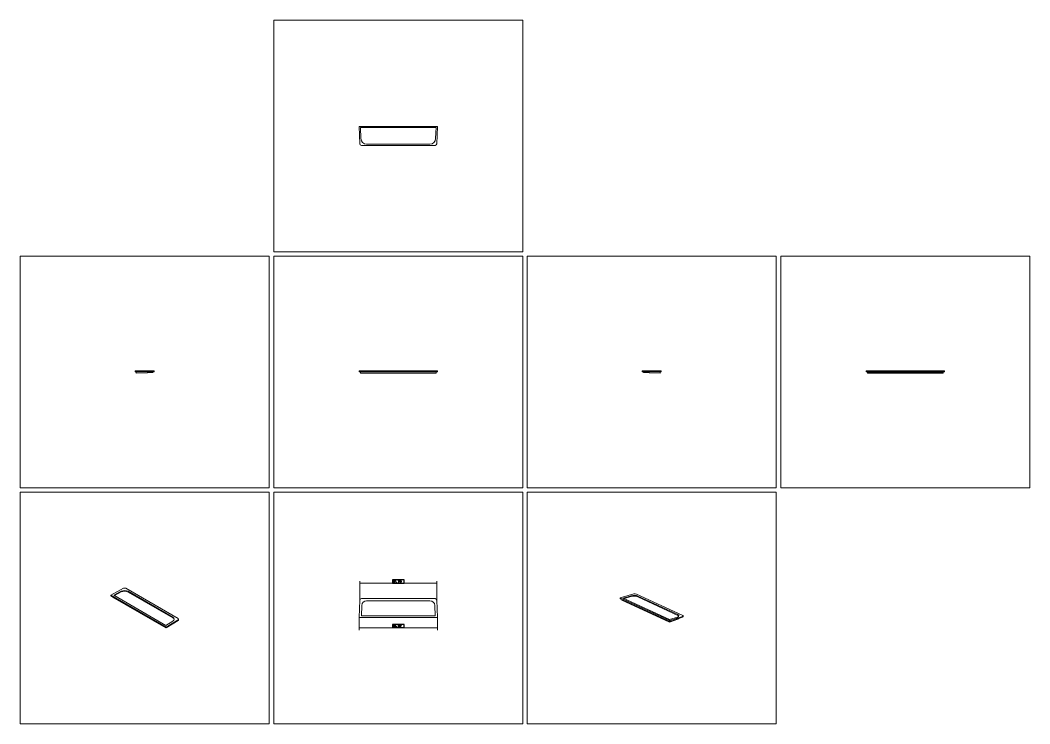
# Model space of a CAD drawing. Header units: millimetres. Extents: x -1304 to 1304, y -904 to 904.
# Drawn here: x 155 to 1304, y -850 to -49 of the extents above; entities that cross this region are included whole.
import ezdxf

# ---------------------------------------------------------------- set-up
doc = ezdxf.new("R2010")
doc.units = ezdxf.units.MM
doc.header["$MEASUREMENT"] = 0
doc.layers.add('layer 1', color=7, linetype='Continuous')

msp = doc.modelspace()

# ---------------------------------------------------------------- hatches: boundary and pattern name
at = {"layer": 'layer 1', "true_color": 0x00ff00}
h = msp.add_hatch(color=3, dxfattribs=at)
edge = h.paths.add_edge_path()
edge.add_spline(control_points=[(541.7785, -690.1144), (541.7785, -690.1144), (541.5119, -690.1859), (541.5119, -690.1859), (541.5119, -690.1859), (541.7785, -690.2573), (541.7785, -690.2573), (541.7785, -690.2573), (541.7785, -690.1144), (541.7785, -690.1144)], knot_values=[0, 0, 0, 0, 0.333333333, 0.333333333, 0.333333333, 0.666666667, 0.666666667, 0.666666667, 1, 1, 1, 1], degree=3, periodic=1)
h = msp.add_hatch(color=3, dxfattribs=at)
edge = h.paths.add_edge_path()
edge.add_spline(control_points=[(628.9483, -690.1144), (628.9483, -690.1144), (629.215, -690.1859), (629.215, -690.1859), (629.215, -690.1859), (628.9483, -690.2573), (628.9483, -690.2573), (628.9483, -690.2573), (628.9483, -690.1144), (628.9483, -690.1144)], knot_values=[0, 0, 0, 0, 0.333333333, 0.333333333, 0.333333333, 0.666666667, 0.666666667, 0.666666667, 1, 1, 1, 1], degree=3, periodic=1)
h = msp.add_hatch(color=3, dxfattribs=at)
edge = h.paths.add_edge_path()
edge.add_spline(control_points=[(541.0951, -741.0832), (541.0951, -741.0832), (540.8285, -741.0118), (540.8285, -741.0118), (540.8285, -741.0118), (541.0951, -740.9403), (541.0951, -740.9403), (541.0951, -740.9403), (541.0951, -741.0832), (541.0951, -741.0832)], knot_values=[0, 0, 0, 0, 0.333333333, 0.333333333, 0.333333333, 0.666666667, 0.666666667, 0.666666667, 1, 1, 1, 1], degree=3, periodic=1)
h = msp.add_hatch(color=3, dxfattribs=at)
edge = h.paths.add_edge_path()
edge.add_spline(control_points=[(629.6317, -741.0832), (629.6317, -741.0832), (629.8984, -741.0118), (629.8984, -741.0118), (629.8984, -741.0118), (629.6317, -740.9403), (629.6317, -740.9403), (629.6317, -740.9403), (629.6317, -741.0832), (629.6317, -741.0832)], knot_values=[0, 0, 0, 0, 0.333333333, 0.333333333, 0.333333333, 0.666666667, 0.666666667, 0.666666667, 1, 1, 1, 1], degree=3, periodic=1)

# ---------------------------------------------------------------- linework, layer by layer
at = {"layer": 'layer 1', "color": 8, "lineweight": 18}
for points in [[(443.6135, -312.9219), (443.6135, -312.9219), (443.6135, -49.2553), (443.6135, -49.2553)], [(727.1135, -49.2553), (727.1135, -49.2553), (443.6135, -49.2553), (443.6135, -49.2553)], [(727.1135, -49.2553), (727.1135, -49.2553), (727.1135, -312.9219), (727.1135, -312.9219)], [(155.1135, -581.5886), (155.1135, -581.5886), (155.1135, -317.9219), (155.1135, -317.9219)], [(438.6135, -317.9219), (438.6135, -317.9219), (155.1135, -317.9219), (155.1135, -317.9219)], [(438.6135, -317.9219), (438.6135, -317.9219), (438.6135, -581.5886), (438.6135, -581.5886)], [(443.6135, -312.9219), (443.6135, -312.9219), (727.1135, -312.9219), (727.1135, -312.9219)], [(443.6135, -581.5886), (443.6135, -581.5886), (443.6135, -317.9219), (443.6135, -317.9219)], [(727.1135, -317.9219), (727.1135, -317.9219), (443.6135, -317.9219), (443.6135, -317.9219)], [(727.1135, -317.9219), (727.1135, -317.9219), (727.1135, -581.5886), (727.1135, -581.5886)], [(732.1135, -581.5886), (732.1135, -581.5886), (732.1135, -317.9219), (732.1135, -317.9219)], [(1015.6135, -317.9219), (1015.6135, -317.9219), (732.1135, -317.9219), (732.1135, -317.9219)], [(1015.6135, -317.9219), (1015.6135, -317.9219), (1015.6135, -581.5886), (1015.6135, -581.5886)], [(1020.6135, -581.5886), (1020.6135, -581.5886), (1020.6135, -317.9219), (1020.6135, -317.9219)], [(1304.1135, -317.9219), (1304.1135, -317.9219), (1020.6135, -317.9219), (1020.6135, -317.9219)], [(1304.1135, -317.9219), (1304.1135, -317.9219), (1304.1135, -581.5886), (1304.1135, -581.5886)], [(155.1135, -581.5886), (155.1135, -581.5886), (438.6135, -581.5886), (438.6135, -581.5886)], [(443.6135, -581.5886), (443.6135, -581.5886), (727.1135, -581.5886), (727.1135, -581.5886)], [(732.1135, -581.5886), (732.1135, -581.5886), (1015.6135, -581.5886), (1015.6135, -581.5886)], [(1020.6135, -581.5886), (1020.6135, -581.5886), (1304.1135, -581.5886), (1304.1135, -581.5886)], [(155.1135, -850.2553), (155.1135, -850.2553), (155.1135, -586.5886), (155.1135, -586.5886)], [(438.6135, -586.5886), (438.6135, -586.5886), (155.1135, -586.5886), (155.1135, -586.5886)], [(438.6135, -586.5886), (438.6135, -586.5886), (438.6135, -850.2553), (438.6135, -850.2553)], [(443.6135, -850.2553), (443.6135, -850.2553), (443.6135, -586.5886), (443.6135, -586.5886)], [(727.1135, -586.5886), (727.1135, -586.5886), (443.6135, -586.5886), (443.6135, -586.5886)], [(727.1135, -586.5886), (727.1135, -586.5886), (727.1135, -850.2553), (727.1135, -850.2553)], [(732.1135, -850.2553), (732.1135, -850.2553), (732.1135, -586.5886), (732.1135, -586.5886)], [(1015.6135, -586.5886), (1015.6135, -586.5886), (732.1135, -586.5886), (732.1135, -586.5886)], [(1015.6135, -586.5886), (1015.6135, -586.5886), (1015.6135, -850.2553), (1015.6135, -850.2553)], [(155.1135, -850.2553), (155.1135, -850.2553), (438.6135, -850.2553), (438.6135, -850.2553)], [(443.6135, -850.2553), (443.6135, -850.2553), (727.1135, -850.2553), (727.1135, -850.2553)], [(732.1135, -850.2553), (732.1135, -850.2553), (1015.6135, -850.2553), (1015.6135, -850.2553)]]:
    msp.add_open_spline(points, degree=3, dxfattribs=at)
at = {"layer": 'layer 1', "color": 155, "lineweight": 18}
for points in [[(629.8984, -170.3386), (629.8984, -170.3386), (540.8285, -170.3386), (540.8285, -170.3386)], [(540.8285, -170.3386), (540.8285, -170.3386), (541.5119, -189.9084), (541.5119, -189.9084)], [(542.3635, -171.3386), (542.3635, -171.3386), (542.8079, -184.0655), (542.8079, -184.0655)], [(628.3635, -171.3386), (628.3635, -171.3386), (542.3635, -171.3386), (542.3635, -171.3386)], [(627.919, -184.0655), (627.919, -184.0655), (628.3635, -171.3386), (628.3635, -171.3386)], [(629.215, -189.9084), (629.215, -189.9084), (629.8984, -170.3386), (629.8984, -170.3386)], [(541.5119, -189.9084), (541.5495, -190.9852), (542.4333, -191.8386), (543.5107, -191.8386)], [(542.8079, -184.0655), (542.9301, -187.5649), (545.8024, -190.3386), (549.3039, -190.3386)], [(543.5107, -191.8386), (543.5107, -191.8386), (627.2162, -191.8386), (627.2162, -191.8386)], [(549.3039, -190.3386), (549.3039, -190.3386), (621.423, -190.3386), (621.423, -190.3386)], [(621.423, -190.3386), (624.9245, -190.3386), (627.7968, -187.5649), (627.919, -184.0655)], [(627.2162, -191.8386), (628.2936, -191.8386), (629.1774, -190.9852), (629.215, -189.9084)], [(286.1135, -449.4553), (286.1135, -449.4553), (286.1135, -448.4553), (286.1135, -448.4553)], [(305.6833, -448.4553), (305.6833, -448.4553), (286.1135, -448.4553), (286.1135, -448.4553)], [(305.6833, -449.4553), (305.6833, -449.4553), (286.1135, -449.4553), (286.1135, -449.4553)], [(287.1135, -449.4553), (287.1135, -449.4553), (287.1135, -451.0553), (287.1135, -451.0553)], [(299.8403, -450.6108), (299.8403, -450.6108), (287.1135, -451.0553), (287.1135, -451.0553)], [(306.1135, -450.3918), (306.1135, -450.3918), (299.8403, -450.6108), (299.8403, -450.6108)], [(307.6135, -448.4553), (307.6135, -448.4553), (305.6833, -448.4553), (305.6833, -448.4553)], [(307.6135, -449.4553), (307.6135, -449.4553), (305.6833, -449.4553), (305.6833, -449.4553)], [(306.1135, -449.4553), (306.1135, -449.4553), (306.1135, -450.3918), (306.1135, -450.3918)], [(307.6135, -449.4553), (307.6135, -449.4553), (307.6135, -448.4553), (307.6135, -448.4553)], [(540.8285, -449.4553), (540.8285, -449.4553), (540.8285, -448.4553), (540.8285, -448.4553)], [(629.8984, -448.4553), (629.8984, -448.4553), (540.8285, -448.4553), (540.8285, -448.4553)], [(629.8984, -449.4553), (629.8984, -449.4553), (540.8285, -449.4553), (540.8285, -449.4553)], [(542.3635, -449.4553), (542.3635, -449.4553), (542.3635, -451.0553), (542.3635, -451.0553)], [(628.3635, -451.0553), (628.3635, -451.0553), (542.3635, -451.0553), (542.3635, -451.0553)], [(628.3635, -449.4553), (628.3635, -449.4553), (628.3635, -451.0553), (628.3635, -451.0553)], [(629.8984, -449.4553), (629.8984, -449.4553), (629.8984, -448.4553), (629.8984, -448.4553)], [(865.0437, -448.4553), (865.0437, -448.4553), (863.1135, -448.4553), (863.1135, -448.4553)], [(863.1135, -449.4553), (863.1135, -449.4553), (863.1135, -448.4553), (863.1135, -448.4553)], [(865.0437, -449.4553), (865.0437, -449.4553), (863.1135, -449.4553), (863.1135, -449.4553)], [(864.6135, -449.4553), (864.6135, -449.4553), (864.6135, -450.3918), (864.6135, -450.3918)], [(870.8866, -450.6108), (870.8866, -450.6108), (864.6135, -450.3918), (864.6135, -450.3918)], [(884.6135, -448.4553), (884.6135, -448.4553), (865.0437, -448.4553), (865.0437, -448.4553)], [(884.6135, -449.4553), (884.6135, -449.4553), (865.0437, -449.4553), (865.0437, -449.4553)], [(883.6135, -451.0553), (883.6135, -451.0553), (870.8866, -450.6108), (870.8866, -450.6108)], [(883.6135, -449.4553), (883.6135, -449.4553), (883.6135, -451.0553), (883.6135, -451.0553)], [(884.6135, -449.4553), (884.6135, -449.4553), (884.6135, -448.4553), (884.6135, -448.4553)], [(1117.8285, -449.4553), (1117.8285, -449.4553), (1117.8285, -448.4553), (1117.8285, -448.4553)], [(1118.5119, -448.4553), (1118.5119, -448.4553), (1117.8285, -448.4553), (1117.8285, -448.4553)], [(1118.5119, -449.4553), (1118.5119, -449.4553), (1117.8285, -449.4553), (1117.8285, -449.4553)], [(1120.5107, -448.4553), (1120.5107, -448.4553), (1118.5119, -448.4553), (1118.5119, -448.4553)], [(1120.5107, -449.4553), (1120.5107, -449.4553), (1118.5119, -449.4553), (1118.5119, -449.4553)], [(1119.3635, -449.4553), (1119.3635, -449.4553), (1119.3635, -451.0553), (1119.3635, -451.0553)], [(1119.8079, -450.6108), (1119.8079, -450.6108), (1119.3635, -451.0553), (1119.3635, -451.0553)], [(1119.3635, -451.0553), (1119.3635, -451.0553), (1205.3635, -451.0553), (1205.3635, -451.0553)], [(1126.3039, -450.3918), (1122.8024, -450.3918), (1119.9301, -450.4886), (1119.8079, -450.6108)], [(1204.2162, -448.4553), (1204.2162, -448.4553), (1120.5107, -448.4553), (1120.5107, -448.4553)], [(1204.2162, -449.4553), (1204.2162, -449.4553), (1120.5107, -449.4553), (1120.5107, -449.4553)], [(1198.423, -450.3918), (1198.423, -450.3918), (1126.3039, -450.3918), (1126.3039, -450.3918)], [(1204.919, -450.6108), (1204.7968, -450.4886), (1201.9245, -450.3918), (1198.423, -450.3918)], [(1206.215, -448.4553), (1206.215, -448.4553), (1204.2162, -448.4553), (1204.2162, -448.4553)], [(1206.215, -449.4553), (1206.215, -449.4553), (1204.2162, -449.4553), (1204.2162, -449.4553)], [(1205.3635, -451.0553), (1205.3635, -451.0553), (1204.919, -450.6108), (1204.919, -450.6108)], [(1205.3635, -449.4553), (1205.3635, -449.4553), (1205.3635, -451.0553), (1205.3635, -451.0553)], [(1206.8984, -448.4553), (1206.8984, -448.4553), (1206.215, -448.4553), (1206.215, -448.4553)], [(1206.8984, -449.4553), (1206.8984, -449.4553), (1206.215, -449.4553), (1206.215, -449.4553)], [(1206.8984, -449.4553), (1206.8984, -449.4553), (1206.8984, -448.4553), (1206.8984, -448.4553)], [(258.4265, -703.7069), (258.4265, -703.7069), (272.7477, -695.9966), (272.7477, -695.9966)], [(270.2145, -699.3333), (270.2145, -699.3333), (261.6583, -703.9398), (261.6583, -703.9398)], [(270.2145, -700.1498), (270.2145, -700.1498), (262.3901, -704.3623), (262.3901, -704.3623)], [(277.8545, -699.4103), (275.7595, -698.2007), (272.3814, -698.1666), (270.2145, -699.3333)], [(277.8545, -700.2268), (275.7595, -699.0172), (272.3814, -698.9831), (270.2145, -700.1498)], [(275.5259, -696.0246), (274.7641, -695.5847), (273.5356, -695.5723), (272.7477, -695.9966)], [(275.5259, -696.0246), (275.5259, -696.0246), (334.7146, -730.1972), (334.7146, -730.1972)], [(328.8504, -728.8527), (328.8504, -728.8527), (277.8545, -699.4103), (277.8545, -699.4103)], [(328.8504, -729.6692), (328.8504, -729.6692), (277.8545, -700.2268), (277.8545, -700.2268)], [(321.4084, -740.0695), (321.4084, -740.0695), (258.4265, -703.7069), (258.4265, -703.7069)], [(258.4265, -704.5234), (258.4265, -704.5234), (258.4265, -703.7069), (258.4265, -703.7069)], [(321.4084, -740.886), (321.4084, -740.886), (258.4265, -704.5234), (258.4265, -704.5234)], [(260.219, -705.5583), (260.219, -705.5583), (260.219, -706.0482), (260.219, -706.0482)], [(321.0302, -741.1575), (321.0302, -741.1575), (260.219, -706.0482), (260.219, -706.0482)], [(261.6583, -703.9398), (261.6583, -703.9398), (321.005, -738.2036), (321.005, -738.2036)], [(540.8285, -729.1719), (540.8285, -729.1719), (541.5119, -709.6021), (541.5119, -709.6021)], [(543.5107, -707.6719), (542.4333, -707.6719), (541.5495, -708.5254), (541.5119, -709.6021)], [(543.5107, -707.6719), (543.5107, -707.6719), (627.2162, -707.6719), (627.2162, -707.6719)], [(549.3039, -710.1719), (546.3411, -710.1719), (543.9107, -712.5189), (543.8073, -715.48)], [(621.423, -710.1719), (621.423, -710.1719), (549.3039, -710.1719), (549.3039, -710.1719)], [(626.9196, -715.48), (626.8162, -712.5189), (624.3858, -710.1719), (621.423, -710.1719)], [(629.215, -709.6021), (629.1774, -708.5254), (628.2936, -707.6719), (627.2162, -707.6719)], [(629.215, -709.6021), (629.215, -709.6021), (629.8984, -729.1719), (629.8984, -729.1719)], [(838.0365, -706.8868), (838.0365, -706.8868), (853.6463, -702.4483), (853.6463, -702.4483)], [(894.2591, -732.8219), (894.2591, -732.8219), (838.0365, -706.8868), (838.0365, -706.8868)], [(838.0365, -707.8137), (838.0365, -707.8137), (838.0365, -706.8868), (838.0365, -706.8868)], [(894.2591, -733.7488), (894.2591, -733.7488), (838.0365, -707.8137), (838.0365, -707.8137)], [(839.781, -708.6184), (839.781, -708.6184), (839.781, -709.5066), (839.781, -709.5066)], [(894.0659, -734.5478), (894.0659, -734.5478), (839.781, -709.5066), (839.781, -709.5066)], [(850.5363, -704.5096), (850.5363, -704.5096), (841.2103, -707.1614), (841.2103, -707.1614)], [(841.2103, -707.1614), (841.2103, -707.1614), (894.1878, -731.5995), (894.1878, -731.5995)], [(850.5363, -705.4364), (850.5363, -705.4364), (842.4534, -707.7347), (842.4534, -707.7347)], [(858.1229, -704.8522), (856.2526, -703.9895), (852.8982, -703.838), (850.5363, -704.5096)], [(858.1229, -705.7791), (856.2526, -704.9164), (852.8982, -704.7649), (850.5363, -705.4364)], [(856.4051, -702.5729), (855.725, -702.2592), (854.5052, -702.2041), (853.6463, -702.4483)], [(856.4051, -702.5729), (856.4051, -702.5729), (909.2416, -726.946), (909.2416, -726.946)], [(903.6458, -725.8516), (903.6458, -725.8516), (858.1229, -704.8522), (858.1229, -704.8522)], [(903.6458, -726.7785), (903.6458, -726.7785), (858.1229, -705.7791), (858.1229, -705.7791)], [(543.8073, -715.48), (543.8073, -715.48), (543.399, -727.1719), (543.399, -727.1719)], [(627.3279, -727.1719), (627.3279, -727.1719), (626.9196, -715.48), (626.9196, -715.48)], [(321.005, -738.2036), (321.005, -738.2036), (328.9838, -733.2637), (328.9838, -733.2637)], [(334.7631, -731.8012), (334.7631, -731.8012), (321.4084, -740.0695), (321.4084, -740.0695)], [(334.7631, -732.6177), (334.7631, -732.6177), (321.4084, -740.886), (321.4084, -740.886)], [(328.9838, -733.2637), (331.0044, -732.0127), (330.9455, -730.0623), (328.8504, -728.8527)], [(330.4157, -731.5064), (330.2596, -730.811), (329.7092, -730.1651), (328.8504, -729.6692)], [(334.7631, -731.8012), (335.4979, -731.3463), (335.4765, -730.637), (334.7146, -730.1972)], [(334.7631, -732.6177), (335.1084, -732.4039), (335.3004, -732.1225), (335.3004, -731.8302)], [(335.3004, -731.8302), (335.3004, -731.8302), (335.3004, -731.0137), (335.3004, -731.0137)], [(629.8984, -729.1719), (629.8984, -729.1719), (540.8285, -729.1719), (540.8285, -729.1719)], [(543.399, -727.1719), (543.399, -727.1719), (627.3279, -727.1719), (627.3279, -727.1719)], [(903.6563, -730.9906), (903.6563, -730.9906), (894.0659, -734.5478), (894.0659, -734.5478)], [(894.0659, -733.6596), (894.0659, -733.6596), (894.0659, -734.5478), (894.0659, -734.5478)], [(894.1878, -731.5995), (894.1878, -731.5995), (902.9984, -728.71), (902.9984, -728.71)], [(909.0062, -727.9854), (909.0062, -727.9854), (894.2591, -732.8219), (894.2591, -732.8219)], [(909.0062, -728.9123), (909.0062, -728.9123), (894.2591, -733.7488), (894.2591, -733.7488)], [(894.2591, -733.7488), (894.2591, -733.7488), (894.2591, -732.8219), (894.2591, -732.8219)], [(902.9984, -728.71), (905.2298, -727.9782), (905.516, -726.7143), (903.6458, -725.8516)], [(904.7396, -727.6184), (904.5509, -727.3107), (904.1767, -727.0234), (903.6458, -726.7785)], [(903.6563, -730.9906), (904.296, -730.7534), (904.8199, -730.4715), (905.1985, -730.161)], [(909.0062, -727.9854), (909.8176, -727.7193), (909.9217, -727.2598), (909.2416, -726.946)], [(909.0062, -728.9123), (909.4409, -728.7697), (909.6904, -728.5636), (909.6904, -728.3469)], [(909.6904, -728.3468), (909.6904, -728.3468), (909.6904, -727.42), (909.6904, -727.42)], [(321.9238, -740.5669), (321.9238, -740.5669), (321.0302, -741.1575), (321.0302, -741.1575)], [(321.0302, -740.6676), (321.0302, -740.6676), (321.0302, -741.1575), (321.0302, -741.1575)], [(321.4084, -740.886), (321.4084, -740.886), (321.4084, -740.0695), (321.4084, -740.0695)]]:
    msp.add_open_spline(points, degree=3, dxfattribs=at)
at = {"layer": 'layer 1', "color": 155, "lineweight": 13}
for points in [[(299.8403, -449.4553), (299.8403, -449.4553), (299.8403, -450.6108), (299.8403, -450.6108)], [(305.6833, -449.4553), (305.6833, -449.4553), (305.6833, -448.4553), (305.6833, -448.4553)], [(865.0437, -449.4553), (865.0437, -449.4553), (865.0437, -448.4553), (865.0437, -448.4553)], [(870.8866, -449.4553), (870.8866, -449.4553), (870.8866, -450.6108), (870.8866, -450.6108)], [(1118.5119, -449.4553), (1118.5119, -449.4553), (1118.5119, -448.4553), (1118.5119, -448.4553)], [(1119.8079, -449.4553), (1119.8079, -449.4553), (1119.8079, -450.6108), (1119.8079, -450.6108)], [(1120.5107, -449.4553), (1120.5107, -449.4553), (1120.5107, -448.4553), (1120.5107, -448.4553)], [(1126.3039, -449.4553), (1126.3039, -449.4553), (1126.3039, -450.3918), (1126.3039, -450.3918)], [(1198.423, -449.4553), (1198.423, -449.4553), (1198.423, -450.3918), (1198.423, -450.3918)], [(1204.2162, -449.4553), (1204.2162, -449.4553), (1204.2162, -448.4553), (1204.2162, -448.4553)], [(1204.919, -449.4553), (1204.919, -449.4553), (1204.919, -450.6108), (1204.919, -450.6108)], [(1206.215, -449.4553), (1206.215, -449.4553), (1206.215, -448.4553), (1206.215, -448.4553)], [(270.2145, -699.3333), (270.2145, -699.3333), (270.2145, -700.1498), (270.2145, -700.1498)], [(277.8545, -699.4103), (277.8545, -699.4103), (277.8545, -700.2268), (277.8545, -700.2268)], [(850.5363, -704.5096), (850.5363, -704.5096), (850.5363, -705.4364), (850.5363, -705.4364)], [(858.1229, -704.8522), (858.1229, -704.8522), (858.1229, -705.7791), (858.1229, -705.7791)], [(328.8504, -728.8527), (328.8504, -728.8527), (328.8504, -729.6692), (328.8504, -729.6692)], [(334.7631, -732.6177), (334.7631, -732.6177), (334.7631, -731.8012), (334.7631, -731.8012)], [(903.6458, -725.8516), (903.6458, -725.8516), (903.6458, -726.7785), (903.6458, -726.7785)], [(903.6563, -730.6669), (903.6563, -730.6669), (903.6563, -730.9906), (903.6563, -730.9906)], [(909.0062, -728.9123), (909.0062, -728.9123), (909.0062, -727.9854), (909.0062, -727.9854)]]:
    msp.add_open_spline(points, degree=3, dxfattribs=at)
at = {"layer": 'layer 1', "color": 3, "lineweight": 0}
for points in [[(541.5119, -709.6021), (541.5119, -709.6021), (541.5119, -687.6859), (541.5119, -687.6859)], [(629.215, -709.6021), (629.215, -709.6021), (629.215, -687.6859), (629.215, -687.6859)], [(629.215, -690.1859), (629.215, -690.1859), (541.5119, -690.1859), (541.5119, -690.1859)], [(540.8285, -729.1719), (540.8285, -729.1719), (540.8285, -743.5118), (540.8285, -743.5118)], [(629.8984, -729.1719), (629.8984, -729.1719), (629.8984, -743.5118), (629.8984, -743.5118)], [(540.8285, -741.0118), (540.8285, -741.0118), (629.8984, -741.0118), (629.8984, -741.0118)]]:
    msp.add_open_spline(points, degree=3, dxfattribs=at)
at = {"layer": 'layer 1', "color": 3}
for points, knots in [([(578.9619, -686.4693), (578.9619, -686.4693), (592.0379, -686.4693), (592.0379, -686.4693), (592.0379, -686.4693), (592.0379, -689.9693), (592.0379, -689.9693), (592.0379, -689.9693), (578.9619, -689.9693), (578.9619, -689.9693), (578.9619, -689.9693), (578.9619, -686.4693), (578.9619, -686.4693)], [0, 0, 0, 0, 0.25, 0.25, 0.25, 0.5, 0.5, 0.5, 0.75, 0.75, 0.75, 1, 1, 1, 1]), ([(580.2476, -688.4655), (580.3205, -688.5746), (580.3566, -688.693), (580.3566, -688.8208), (580.3566, -688.994), (580.2931, -689.1398), (580.1653, -689.2583), (580.0376, -689.3767), (579.869, -689.4362), (579.6596, -689.4362), (579.4682, -689.4362), (579.3037, -689.3767), (579.1672, -689.2583), (579.0307, -689.1398), (578.9619, -689.0028), (578.9619, -688.8482), (578.9619, -688.693), (579.001, -688.5612), (579.0786, -688.4515), (579.1556, -688.3424), (579.2676, -688.2468), (579.4134, -688.1645), (579.2856, -688.1009), (579.1876, -688.021), (579.1194, -687.9253), (579.0511, -687.8297), (579.0167, -687.7223), (579.0167, -687.6039), (579.0167, -687.4488), (579.0762, -687.3169), (579.1946, -687.2073), (579.3131, -687.0982), (579.477, -687.0433), (579.687, -687.0433), (579.8783, -687.0433), (580.0329, -687.0982), (580.1513, -687.2073), (580.2703, -687.3169), (580.3292, -687.4488), (580.3292, -687.6039), (580.3292, -687.7136), (580.2954, -687.8157), (580.2266, -687.9113), (580.1583, -688.007), (580.0516, -688.0916), (579.9057, -688.1645), (580.0603, -688.2555), (580.1746, -688.3558), (580.2476, -688.4655)], [0, 0, 0, 0, 0.0625, 0.0625, 0.0625, 0.125, 0.125, 0.125, 0.1875, 0.1875, 0.1875, 0.25, 0.25, 0.25, 0.3125, 0.3125, 0.3125, 0.375, 0.375, 0.375, 0.4375, 0.4375, 0.4375, 0.5, 0.5, 0.5, 0.5625, 0.5625, 0.5625, 0.625, 0.625, 0.625, 0.6875, 0.6875, 0.6875, 0.75, 0.75, 0.75, 0.8125, 0.8125, 0.8125, 0.875, 0.875, 0.875, 0.9375, 0.9375, 0.9375, 1, 1, 1, 1]), ([(579.2425, -688.4923), (579.183, -688.602), (579.1538, -688.7204), (579.1538, -688.8482), (579.1538, -688.994), (579.2016, -689.1124), (579.2973, -689.2034), (579.393, -689.2944), (579.5137, -689.3405), (579.6596, -689.3405), (579.8328, -689.3405), (579.9576, -689.2944), (580.0352, -689.2034), (580.1128, -689.1124), (580.1513, -688.9987), (580.1513, -688.8616), (580.1513, -688.7432), (580.0971, -688.6294), (579.9874, -688.5198), (579.8783, -688.4107), (579.7138, -688.3103), (579.4951, -688.2193), (579.386, -688.2923), (579.3014, -688.3833), (579.2425, -688.4923)], [0, 0, 0, 0, 0.125, 0.125, 0.125, 0.25, 0.25, 0.25, 0.375, 0.375, 0.375, 0.5, 0.5, 0.5, 0.625, 0.625, 0.625, 0.75, 0.75, 0.75, 0.875, 0.875, 0.875, 1, 1, 1, 1]), ([(580.0556, -687.9049), (580.1105, -687.8227), (580.1379, -687.727), (580.1379, -687.6173), (580.1379, -687.4902), (580.1017, -687.3782), (580.0288, -687.2825), (579.9559, -687.1868), (579.8416, -687.139), (579.687, -687.139), (579.5137, -687.139), (579.3906, -687.1845), (579.3177, -687.2761), (579.2448, -687.3671), (579.2081, -687.4628), (579.2081, -687.5631), (579.2081, -687.6634), (579.2606, -687.7614), (579.3656, -687.8571), (579.47, -687.9528), (579.6181, -688.0368), (579.8101, -688.1097), (579.9191, -688.0548), (580.0014, -687.9866), (580.0556, -687.9049)], [0, 0, 0, 0, 0.125, 0.125, 0.125, 0.25, 0.25, 0.25, 0.375, 0.375, 0.375, 0.5, 0.5, 0.5, 0.625, 0.625, 0.625, 0.75, 0.75, 0.75, 0.875, 0.875, 0.875, 1, 1, 1, 1]), ([(582.4566, -687.0708), (582.4566, -687.0708), (582.4566, -687.1664), (582.4566, -687.1664), (582.2653, -687.4762), (582.1125, -687.7795), (581.9987, -688.0758), (581.885, -688.3716), (581.8278, -688.6294), (581.8278, -688.8482), (581.8278, -688.8843), (581.8301, -688.9368), (581.8348, -689.0051), (581.8389, -689.0739), (581.8412, -689.1533), (581.8412, -689.2448), (581.8412, -689.3178), (581.8301, -689.3673), (581.8074, -689.3948), (581.7846, -689.4222), (581.7456, -689.4362), (581.6913, -689.4362), (581.6452, -689.4362), (581.6067, -689.4198), (581.5746, -689.3883), (581.5431, -689.3563), (581.5268, -689.2991), (581.5268, -689.2174), (581.5268, -689.0442), (581.5659, -688.8301), (581.6429, -688.5746), (581.7205, -688.3197), (581.9281, -687.8863), (582.2653, -687.2761), (582.2653, -687.2761), (581.5816, -687.2761), (581.5816, -687.2761), (581.4813, -687.2761), (581.4014, -687.3076), (581.3425, -687.3718), (581.283, -687.4353), (581.2398, -687.531), (581.2124, -687.6588), (581.2124, -687.6588), (581.1307, -687.6448), (581.1307, -687.6448), (581.1307, -687.6448), (581.2264, -687.0708), (581.2264, -687.0708), (581.2264, -687.0708), (582.4566, -687.0708), (582.4566, -687.0708)], [0, 0, 0, 0, 0.058823529, 0.058823529, 0.058823529, 0.117647059, 0.117647059, 0.117647059, 0.176470588, 0.176470588, 0.176470588, 0.235294118, 0.235294118, 0.235294118, 0.294117647, 0.294117647, 0.294117647, 0.352941176, 0.352941176, 0.352941176, 0.411764706, 0.411764706, 0.411764706, 0.470588235, 0.470588235, 0.470588235, 0.529411765, 0.529411765, 0.529411765, 0.588235294, 0.588235294, 0.588235294, 0.647058824, 0.647058824, 0.647058824, 0.705882353, 0.705882353, 0.705882353, 0.764705882, 0.764705882, 0.764705882, 0.823529412, 0.823529412, 0.823529412, 0.882352941, 0.882352941, 0.882352941, 0.941176471, 0.941176471, 0.941176471, 1, 1, 1, 1]), ([(583.593, -689.3948), (583.5516, -689.4315), (583.5037, -689.4496), (583.4495, -689.4496), (583.3946, -689.4496), (583.3468, -689.4315), (583.3054, -689.3948), (583.2646, -689.3586), (583.2441, -689.3084), (583.2441, -689.2448), (583.2441, -689.1807), (583.2646, -689.1305), (583.3054, -689.0943), (583.3468, -689.0576), (583.3946, -689.0395), (583.4495, -689.0395), (583.5037, -689.0395), (583.5516, -689.0599), (583.593, -689.1008), (583.6338, -689.1422), (583.6542, -689.19), (583.6542, -689.2448), (583.6542, -689.3084), (583.6338, -689.3586), (583.593, -689.3948)], [0, 0, 0, 0, 0.125, 0.125, 0.125, 0.25, 0.25, 0.25, 0.375, 0.375, 0.375, 0.5, 0.5, 0.5, 0.625, 0.625, 0.625, 0.75, 0.75, 0.75, 0.875, 0.875, 0.875, 1, 1, 1, 1]), ([(586.6566, -687.0708), (586.6566, -687.0708), (586.6566, -687.1664), (586.6566, -687.1664), (586.4653, -687.4762), (586.3125, -687.7795), (586.1987, -688.0758), (586.085, -688.3716), (586.0278, -688.6294), (586.0278, -688.8482), (586.0278, -688.8843), (586.0301, -688.9368), (586.0348, -689.0051), (586.0389, -689.0739), (586.0412, -689.1533), (586.0412, -689.2448), (586.0412, -689.3178), (586.0301, -689.3673), (586.0074, -689.3948), (585.9846, -689.4222), (585.9456, -689.4362), (585.8913, -689.4362), (585.8452, -689.4362), (585.8067, -689.4198), (585.7746, -689.3883), (585.7431, -689.3563), (585.7268, -689.2991), (585.7268, -689.2174), (585.7268, -689.0442), (585.7659, -688.8301), (585.8429, -688.5746), (585.9205, -688.3197), (586.1281, -687.8863), (586.4653, -687.2761), (586.4653, -687.2761), (585.7816, -687.2761), (585.7816, -687.2761), (585.6813, -687.2761), (585.6014, -687.3076), (585.5425, -687.3718), (585.483, -687.4353), (585.4398, -687.531), (585.4124, -687.6588), (585.4124, -687.6588), (585.3307, -687.6448), (585.3307, -687.6448), (585.3307, -687.6448), (585.4264, -687.0708), (585.4264, -687.0708), (585.4264, -687.0708), (586.6566, -687.0708), (586.6566, -687.0708)], [0, 0, 0, 0, 0.058823529, 0.058823529, 0.058823529, 0.117647059, 0.117647059, 0.117647059, 0.176470588, 0.176470588, 0.176470588, 0.235294118, 0.235294118, 0.235294118, 0.294117647, 0.294117647, 0.294117647, 0.352941176, 0.352941176, 0.352941176, 0.411764706, 0.411764706, 0.411764706, 0.470588235, 0.470588235, 0.470588235, 0.529411765, 0.529411765, 0.529411765, 0.588235294, 0.588235294, 0.588235294, 0.647058824, 0.647058824, 0.647058824, 0.705882353, 0.705882353, 0.705882353, 0.764705882, 0.764705882, 0.764705882, 0.823529412, 0.823529412, 0.823529412, 0.882352941, 0.882352941, 0.882352941, 0.941176471, 0.941176471, 0.941176471, 1, 1, 1, 1]), ([(588.5857, -689.1148), (588.4533, -689.3288), (588.2871, -689.4362), (588.087, -689.4362), (587.8863, -689.4362), (587.7177, -689.3312), (587.5806, -689.1218), (587.4441, -688.9118), (587.3759, -688.6154), (587.3759, -688.2328), (587.3759, -687.8775), (587.4418, -687.5905), (587.5742, -687.3718), (587.7061, -687.153), (587.877, -687.0433), (588.087, -687.0433), (588.2871, -687.0433), (588.4533, -687.1483), (588.5857, -687.3578), (588.7181, -687.5678), (588.7841, -687.8594), (588.7841, -688.2328), (588.7841, -688.6067), (588.7181, -688.9007), (588.5857, -689.1148)], [0, 0, 0, 0, 0.125, 0.125, 0.125, 0.25, 0.25, 0.25, 0.375, 0.375, 0.375, 0.5, 0.5, 0.5, 0.625, 0.625, 0.625, 0.75, 0.75, 0.75, 0.875, 0.875, 0.875, 1, 1, 1, 1]), ([(588.4148, -687.447), (588.3419, -687.251), (588.2328, -687.153), (588.087, -687.153), (587.9592, -687.153), (587.8519, -687.251), (587.7656, -687.447), (587.6786, -687.6424), (587.6355, -687.9049), (587.6355, -688.2328), (587.6355, -688.5793), (587.6786, -688.8482), (587.7656, -689.0395), (587.8519, -689.2308), (587.9592, -689.3265), (588.087, -689.3265), (588.2235, -689.3265), (588.3308, -689.2308), (588.4078, -689.0395), (588.4854, -688.8482), (588.5245, -688.5793), (588.5245, -688.2328), (588.5245, -687.9049), (588.4877, -687.6424), (588.4148, -687.447)], [0, 0, 0, 0, 0.125, 0.125, 0.125, 0.25, 0.25, 0.25, 0.375, 0.375, 0.375, 0.5, 0.5, 0.5, 0.625, 0.625, 0.625, 0.75, 0.75, 0.75, 0.875, 0.875, 0.875, 1, 1, 1, 1]), ([(578.9619, -737.2952), (578.9619, -737.2952), (592.0379, -737.2952), (592.0379, -737.2952), (592.0379, -737.2952), (592.0379, -740.7952), (592.0379, -740.7952), (592.0379, -740.7952), (578.9619, -740.7952), (578.9619, -740.7952), (578.9619, -740.7952), (578.9619, -737.2952), (578.9619, -737.2952)], [0, 0, 0, 0, 0.25, 0.25, 0.25, 0.5, 0.5, 0.5, 0.75, 0.75, 0.75, 1, 1, 1, 1]), ([(580.2476, -739.2914), (580.3205, -739.4005), (580.3566, -739.5189), (580.3566, -739.6467), (580.3566, -739.8199), (580.2931, -739.9657), (580.1653, -740.0842), (580.0376, -740.2026), (579.869, -740.2621), (579.6596, -740.2621), (579.4682, -740.2621), (579.3037, -740.2026), (579.1672, -740.0842), (579.0307, -739.9657), (578.9619, -739.8287), (578.9619, -739.6741), (578.9619, -739.5189), (579.001, -739.3871), (579.0786, -739.2774), (579.1556, -739.1683), (579.2676, -739.0727), (579.4134, -738.9904), (579.2856, -738.9268), (579.1876, -738.8469), (579.1194, -738.7512), (579.0511, -738.6556), (579.0167, -738.5482), (579.0167, -738.4298), (579.0167, -738.2747), (579.0762, -738.1428), (579.1946, -738.0332), (579.3131, -737.9241), (579.477, -737.8692), (579.687, -737.8692), (579.8783, -737.8692), (580.0329, -737.9241), (580.1513, -738.0332), (580.2703, -738.1428), (580.3292, -738.2747), (580.3292, -738.4298), (580.3292, -738.5395), (580.2954, -738.6416), (580.2266, -738.7372), (580.1583, -738.8329), (580.0516, -738.9175), (579.9057, -738.9904), (580.0603, -739.0814), (580.1746, -739.1817), (580.2476, -739.2914)], [0, 0, 0, 0, 0.0625, 0.0625, 0.0625, 0.125, 0.125, 0.125, 0.1875, 0.1875, 0.1875, 0.25, 0.25, 0.25, 0.3125, 0.3125, 0.3125, 0.375, 0.375, 0.375, 0.4375, 0.4375, 0.4375, 0.5, 0.5, 0.5, 0.5625, 0.5625, 0.5625, 0.625, 0.625, 0.625, 0.6875, 0.6875, 0.6875, 0.75, 0.75, 0.75, 0.8125, 0.8125, 0.8125, 0.875, 0.875, 0.875, 0.9375, 0.9375, 0.9375, 1, 1, 1, 1]), ([(579.2425, -739.3182), (579.183, -739.4279), (579.1538, -739.5463), (579.1538, -739.6741), (579.1538, -739.8199), (579.2016, -739.9383), (579.2973, -740.0293), (579.393, -740.1203), (579.5137, -740.1664), (579.6596, -740.1664), (579.8328, -740.1664), (579.9576, -740.1203), (580.0352, -740.0293), (580.1128, -739.9383), (580.1513, -739.8246), (580.1513, -739.6875), (580.1513, -739.5691), (580.0971, -739.4553), (579.9874, -739.3457), (579.8783, -739.2366), (579.7138, -739.1362), (579.4951, -739.0452), (579.386, -739.1182), (579.3014, -739.2092), (579.2425, -739.3182)], [0, 0, 0, 0, 0.125, 0.125, 0.125, 0.25, 0.25, 0.25, 0.375, 0.375, 0.375, 0.5, 0.5, 0.5, 0.625, 0.625, 0.625, 0.75, 0.75, 0.75, 0.875, 0.875, 0.875, 1, 1, 1, 1]), ([(580.0556, -738.7308), (580.1105, -738.6486), (580.1379, -738.5529), (580.1379, -738.4432), (580.1379, -738.3161), (580.1017, -738.2041), (580.0288, -738.1084), (579.9559, -738.0127), (579.8416, -737.9649), (579.687, -737.9649), (579.5137, -737.9649), (579.3906, -738.0104), (579.3177, -738.102), (579.2448, -738.193), (579.2081, -738.2887), (579.2081, -738.389), (579.2081, -738.4893), (579.2606, -738.5873), (579.3656, -738.683), (579.47, -738.7787), (579.6181, -738.8627), (579.8101, -738.9356), (579.9191, -738.8807), (580.0014, -738.8125), (580.0556, -738.7308)], [0, 0, 0, 0, 0.125, 0.125, 0.125, 0.25, 0.25, 0.25, 0.375, 0.375, 0.375, 0.5, 0.5, 0.5, 0.625, 0.625, 0.625, 0.75, 0.75, 0.75, 0.875, 0.875, 0.875, 1, 1, 1, 1]), ([(582.0057, -739.25), (581.9141, -739.3229), (581.8004, -739.3597), (581.6639, -739.3597), (581.4813, -739.3597), (581.3355, -739.3025), (581.2264, -739.1887), (581.1167, -739.075), (581.0619, -738.8901), (581.0619, -738.6352), (581.0619, -738.4164), (581.1214, -738.2338), (581.2398, -738.088), (581.3582, -737.9422), (581.5268, -737.8692), (581.7456, -737.8692), (581.9736, -737.8692), (582.1516, -737.9602), (582.2787, -738.1428), (582.4065, -738.3248), (582.4701, -738.5891), (582.4701, -738.9356), (582.4701, -739.3182), (582.3954, -739.635), (582.2449, -739.8858), (582.0944, -740.1367), (581.8867, -740.2621), (581.6225, -740.2621), (581.5041, -740.2621), (581.4014, -740.2347), (581.3151, -740.1798), (581.2287, -740.125), (581.185, -740.0521), (581.185, -739.9611), (581.185, -739.9249), (581.1966, -739.8882), (581.2194, -739.852), (581.2421, -739.8152), (581.2806, -739.7972), (581.3355, -739.7972), (581.3903, -739.7972), (581.4265, -739.8176), (581.4451, -739.8584), (581.4632, -739.8998), (581.4726, -739.9477), (581.4726, -740.0019), (581.4726, -740.0387), (581.4766, -740.0684), (581.486, -740.0912), (581.4953, -740.1139), (581.5041, -740.1297), (581.5134, -740.139), (581.5221, -740.1477), (581.5385, -740.1547), (581.5612, -740.1594), (581.584, -740.1641), (581.6091, -740.1664), (581.6365, -740.1664), (581.8004, -740.1664), (581.9328, -740.0748), (582.0326, -739.8928), (582.1329, -739.7102), (582.1924, -739.4052), (582.2105, -738.977), (582.165, -739.0861), (582.0967, -739.1771), (582.0057, -739.25)], [0, 0, 0, 0, 0.045454545, 0.045454545, 0.045454545, 0.090909091, 0.090909091, 0.090909091, 0.136363636, 0.136363636, 0.136363636, 0.181818182, 0.181818182, 0.181818182, 0.227272727, 0.227272727, 0.227272727, 0.272727273, 0.272727273, 0.272727273, 0.318181818, 0.318181818, 0.318181818, 0.363636364, 0.363636364, 0.363636364, 0.409090909, 0.409090909, 0.409090909, 0.454545455, 0.454545455, 0.454545455, 0.5, 0.5, 0.5, 0.545454545, 0.545454545, 0.545454545, 0.590909091, 0.590909091, 0.590909091, 0.636363636, 0.636363636, 0.636363636, 0.681818182, 0.681818182, 0.681818182, 0.727272727, 0.727272727, 0.727272727, 0.772727273, 0.772727273, 0.772727273, 0.818181818, 0.818181818, 0.818181818, 0.863636364, 0.863636364, 0.863636364, 0.909090909, 0.909090909, 0.909090909, 0.954545455, 0.954545455, 0.954545455, 1, 1, 1, 1]), ([(581.4037, -738.1498), (581.3308, -738.2729), (581.2946, -738.4298), (581.2946, -738.6212), (581.2946, -738.8218), (581.3331, -738.9747), (581.4107, -739.0791), (581.4883, -739.1841), (581.5863, -739.2366), (581.7047, -739.2366), (581.8412, -739.2366), (581.9596, -739.1724), (582.06, -739.0452), (582.1603, -738.9175), (582.2105, -738.7991), (582.2105, -738.6894), (582.2105, -738.4707), (582.1743, -738.2957), (582.1014, -738.1632), (582.0285, -738.0308), (581.9101, -737.9649), (581.7456, -737.9649), (581.591, -737.9649), (581.4766, -738.0267), (581.4037, -738.1498)], [0, 0, 0, 0, 0.125, 0.125, 0.125, 0.25, 0.25, 0.25, 0.375, 0.375, 0.375, 0.5, 0.5, 0.5, 0.625, 0.625, 0.625, 0.75, 0.75, 0.75, 0.875, 0.875, 0.875, 1, 1, 1, 1]), ([(583.593, -740.2207), (583.5516, -740.2574), (583.5037, -740.2755), (583.4495, -740.2755), (583.3946, -740.2755), (583.3468, -740.2574), (583.3054, -740.2207), (583.2646, -740.1845), (583.2441, -740.1343), (583.2441, -740.0707), (583.2441, -740.0066), (583.2646, -739.9564), (583.3054, -739.9202), (583.3468, -739.8835), (583.3946, -739.8654), (583.4495, -739.8654), (583.5037, -739.8654), (583.5516, -739.8858), (583.593, -739.9267), (583.6338, -739.9681), (583.6542, -740.0159), (583.6542, -740.0707), (583.6542, -740.1343), (583.6338, -740.1845), (583.593, -740.2207)], [0, 0, 0, 0, 0.125, 0.125, 0.125, 0.25, 0.25, 0.25, 0.375, 0.375, 0.375, 0.5, 0.5, 0.5, 0.625, 0.625, 0.625, 0.75, 0.75, 0.75, 0.875, 0.875, 0.875, 1, 1, 1, 1]), ([(586.4857, -739.9407), (586.3533, -740.1547), (586.1871, -740.2621), (585.987, -740.2621), (585.7863, -740.2621), (585.6177, -740.1571), (585.4806, -739.9477), (585.3441, -739.7377), (585.2759, -739.4413), (585.2759, -739.0587), (585.2759, -738.7034), (585.3418, -738.4164), (585.4742, -738.1977), (585.6061, -737.9789), (585.777, -737.8692), (585.987, -737.8692), (586.1871, -737.8692), (586.3533, -737.9742), (586.4857, -738.1837), (586.6181, -738.3937), (586.6841, -738.6853), (586.6841, -739.0587), (586.6841, -739.4326), (586.6181, -739.7266), (586.4857, -739.9407)], [0, 0, 0, 0, 0.125, 0.125, 0.125, 0.25, 0.25, 0.25, 0.375, 0.375, 0.375, 0.5, 0.5, 0.5, 0.625, 0.625, 0.625, 0.75, 0.75, 0.75, 0.875, 0.875, 0.875, 1, 1, 1, 1]), ([(586.3148, -738.2729), (586.2419, -738.0769), (586.1328, -737.9789), (585.987, -737.9789), (585.8592, -737.9789), (585.7519, -738.0769), (585.6656, -738.2729), (585.5786, -738.4683), (585.5355, -738.7308), (585.5355, -739.0587), (585.5355, -739.4052), (585.5786, -739.6741), (585.6656, -739.8654), (585.7519, -740.0567), (585.8592, -740.1524), (585.987, -740.1524), (586.1235, -740.1524), (586.2308, -740.0567), (586.3078, -739.8654), (586.3854, -739.6741), (586.4245, -739.4052), (586.4245, -739.0587), (586.4245, -738.7308), (586.3877, -738.4683), (586.3148, -738.2729)], [0, 0, 0, 0, 0.125, 0.125, 0.125, 0.25, 0.25, 0.25, 0.375, 0.375, 0.375, 0.5, 0.5, 0.5, 0.625, 0.625, 0.625, 0.75, 0.75, 0.75, 0.875, 0.875, 0.875, 1, 1, 1, 1]), ([(588.7566, -737.8967), (588.7566, -737.8967), (588.7566, -737.9923), (588.7566, -737.9923), (588.5653, -738.3021), (588.4125, -738.6054), (588.2987, -738.9017), (588.185, -739.1975), (588.1278, -739.4553), (588.1278, -739.6741), (588.1278, -739.7102), (588.1301, -739.7627), (588.1348, -739.831), (588.1389, -739.8998), (588.1412, -739.9792), (588.1412, -740.0707), (588.1412, -740.1437), (588.1301, -740.1932), (588.1074, -740.2207), (588.0846, -740.2481), (588.0456, -740.2621), (587.9913, -740.2621), (587.9452, -740.2621), (587.9067, -740.2457), (587.8746, -740.2142), (587.8431, -740.1822), (587.8268, -740.125), (587.8268, -740.0433), (587.8268, -739.8701), (587.8659, -739.656), (587.9429, -739.4005), (588.0205, -739.1456), (588.2281, -738.7122), (588.5653, -738.102), (588.5653, -738.102), (587.8816, -738.102), (587.8816, -738.102), (587.7813, -738.102), (587.7014, -738.1335), (587.6425, -738.1977), (587.583, -738.2612), (587.5398, -738.3569), (587.5124, -738.4847), (587.5124, -738.4847), (587.4307, -738.4707), (587.4307, -738.4707), (587.4307, -738.4707), (587.5264, -737.8967), (587.5264, -737.8967), (587.5264, -737.8967), (588.7566, -737.8967), (588.7566, -737.8967)], [0, 0, 0, 0, 0.058823529, 0.058823529, 0.058823529, 0.117647059, 0.117647059, 0.117647059, 0.176470588, 0.176470588, 0.176470588, 0.235294118, 0.235294118, 0.235294118, 0.294117647, 0.294117647, 0.294117647, 0.352941176, 0.352941176, 0.352941176, 0.411764706, 0.411764706, 0.411764706, 0.470588235, 0.470588235, 0.470588235, 0.529411765, 0.529411765, 0.529411765, 0.588235294, 0.588235294, 0.588235294, 0.647058824, 0.647058824, 0.647058824, 0.705882353, 0.705882353, 0.705882353, 0.764705882, 0.764705882, 0.764705882, 0.823529412, 0.823529412, 0.823529412, 0.882352941, 0.882352941, 0.882352941, 0.941176471, 0.941176471, 0.941176471, 1, 1, 1, 1])]:
    msp.add_open_spline(points, degree=3, knots=knots, dxfattribs=at)
at = {"layer": 'layer 1', "color": 3, "lineweight": 0}
for points in [[(541.7785, -690.1144), (541.7785, -690.1144), (541.5119, -690.1859), (541.5119, -690.1859), (541.5119, -690.1859), (541.7785, -690.2573), (541.7785, -690.2573), (541.7785, -690.2573), (541.7785, -690.1144), (541.7785, -690.1144)], [(628.9483, -690.1144), (628.9483, -690.1144), (629.215, -690.1859), (629.215, -690.1859), (629.215, -690.1859), (628.9483, -690.2573), (628.9483, -690.2573), (628.9483, -690.2573), (628.9483, -690.1144), (628.9483, -690.1144)], [(541.0951, -741.0832), (541.0951, -741.0832), (540.8285, -741.0118), (540.8285, -741.0118), (540.8285, -741.0118), (541.0951, -740.9403), (541.0951, -740.9403), (541.0951, -740.9403), (541.0951, -741.0832), (541.0951, -741.0832)], [(629.6317, -741.0832), (629.6317, -741.0832), (629.8984, -741.0118), (629.8984, -741.0118), (629.8984, -741.0118), (629.6317, -740.9403), (629.6317, -740.9403), (629.6317, -740.9403), (629.6317, -741.0832), (629.6317, -741.0832)]]:
    msp.add_open_spline(points, degree=3, knots=[0, 0, 0, 0, 0.333333333, 0.333333333, 0.333333333, 0.666666667, 0.666666667, 0.666666667, 1, 1, 1, 1], dxfattribs=at)

doc.saveas('drawing.dxf')
